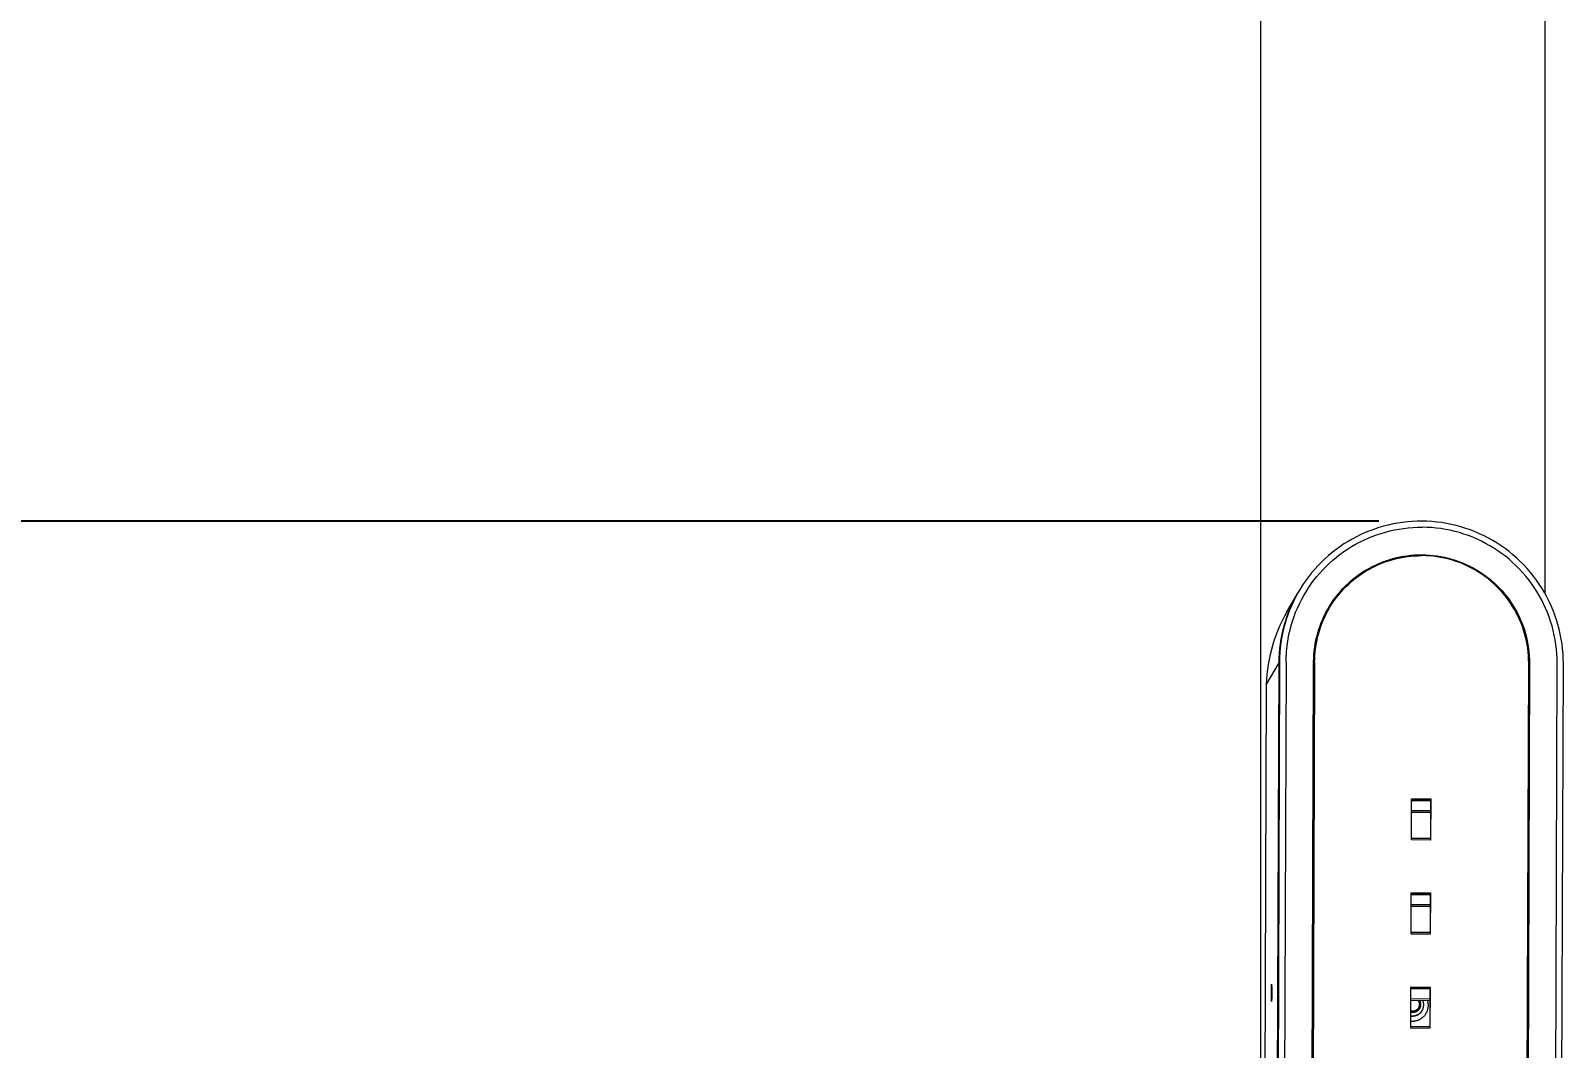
# Model space of a CAD drawing. Header units: inches. Extents: x 214 to 477, y -11 to 187.
# Drawn here: x 241.19 to 260.08, y 114.78 to 127.33 of the extents above; entities that cross this region are included whole.
import ezdxf

# ---------------------------------------------------------------- set-up
doc = ezdxf.new("R2010")
doc.units = ezdxf.units.IN
doc.layers.add('ZANO_R', color=7, linetype='Continuous', lineweight=0)
doc.layers.add('ZANO_W', color=1, linetype='Continuous', lineweight=0)
doc.styles.get("Standard").update_dxf_attribs({"font": 'arial.ttf'})
doc.dimstyles.new('amerykanie', dxfattribs={"dimtxt": 50, "dimasz": 50, "dimexe": 0.5, "dimexo": 0.5, "dimgap": 1, "dimtad": 1, "dimdec": 0, "dimzin": 0, "dimlunit": 5, "dimtxsty": 'Standard', "dimcen": 0.09, "dimclrd": 1, "dimclre": 1, "dimclrt": 1, "dimazin": 0, "dimtfac": 1, "dimtdec": 0, "dimtmove": 0, "dimatfit": 3, "dimfxl": 1, "dimtzin": 0, "dimarcsym": 1})

# ---------------------------------------------------------------- blocks, each defined once
blk = doc.blocks.new('*D356')
at = {"layer": 'ZANO_W', "color": 1, "lineweight": -2}
for p, q in [((257.806, 121.283), (221.287, 121.283)), ((221.787, 120.283), (221.787, 73.709)), ((255.292, 72.709), (221.287, 72.709))]:
    blk.add_line(p, q, dxfattribs=at)
at = {"layer": 'ZANO_W', "color": 1}
for points in [[(221.953, 120.283), (221.62, 120.283), (221.787, 121.283)], [(221.62, 73.709), (221.953, 73.709), (221.787, 72.709)]]:
    blk.add_solid(points, dxfattribs=at)
at = {"layer": 'ZANO_W', "color": 1, "insert": (220.026, 96.996), "char_height": 2.4375, "attachment_point": 5, "rotation": 90}
blk.add_mtext('48 9/16', dxfattribs=at)
blk = doc.blocks.new('*D357')
at = {"layer": 'ZANO_W', "color": 1, "lineweight": -2}
for p, q in [((255.088, 177.692), (217.287, 177.692)), ((217.787, 176.692), (217.787, 73.709)), ((254.898, 72.709), (217.287, 72.709))]:
    blk.add_line(p, q, dxfattribs=at)
at = {"layer": 'ZANO_W', "color": 1}
for points in [[(217.954, 176.692), (217.621, 176.692), (217.787, 177.692)], [(217.621, 73.709), (217.954, 73.709), (217.787, 72.709)]]:
    blk.add_solid(points, dxfattribs=at)
at = {"layer": 'ZANO_W', "color": 1, "insert": (216.043, 125.2), "char_height": 2.4375, "attachment_point": 5, "rotation": 90}
blk.add_mtext('105', dxfattribs=at)

msp = doc.modelspace()

# ---------------------------------------------------------------- linework, layer by layer
at = {"layer": 'ZANO_R'}
for p, q in [((256.3529, 89.73676), (256.3529, 172.44745)), ((259.85292, 172.44745), (259.85292, 120.39315)), ((258.0389, 121.25969), (257.98021, 121.24887)), ((258.09792, 121.2685), (258.0389, 121.25969)), ((258.1572, 121.27528), (258.09792, 121.2685)), ((258.21669, 121.28003), (258.1572, 121.27528)), ((258.2763, 121.28275), (258.21669, 121.28003)), ((258.33597, 121.28343), (258.2763, 121.28275)), ((258.39701, 121.28207), (258.33597, 121.28343)), ((258.45797, 121.27858), (258.39701, 121.28207)), ((258.51877, 121.27297), (258.45797, 121.27858)), ((258.57933, 121.26525), (258.51877, 121.27297)), ((258.63959, 121.25542), (258.57933, 121.26525)), ((257.53094, 121.09187), (257.47829, 121.06378)), ((257.58451, 121.11814), (257.53094, 121.09187)), ((257.63896, 121.14256), (257.58451, 121.11814)), ((257.62044, 121.05105), (257.67243, 121.07438)), ((257.69421, 121.16511), (257.63896, 121.14256)), ((257.67243, 121.07438), (257.7252, 121.09591)), ((257.7502, 121.18576), (257.69421, 121.16511)), ((257.7252, 121.09591), (257.77866, 121.11563)), ((257.80686, 121.20448), (257.7502, 121.18576)), ((257.77866, 121.11563), (257.83278, 121.1335)), ((257.86412, 121.22125), (257.80686, 121.20448)), ((257.83278, 121.1335), (257.88747, 121.14952)), ((257.92193, 121.23605), (257.86412, 121.22125)), ((257.88747, 121.14952), (257.94267, 121.16366)), ((257.98021, 121.24887), (257.92193, 121.23605)), ((257.94267, 121.16366), (257.99833, 121.1759)), ((257.99833, 121.1759), (258.05437, 121.18623)), ((258.05437, 121.18623), (258.11074, 121.19464)), ((258.11074, 121.19464), (258.16736, 121.20112)), ((258.16736, 121.20112), (258.22416, 121.20566)), ((258.22416, 121.20566), (258.28109, 121.20825)), ((258.28109, 121.20825), (258.33808, 121.2089)), ((258.39637, 121.2076), (258.33808, 121.2089)), ((258.45459, 121.20427), (258.39637, 121.2076)), ((258.51265, 121.19891), (258.45459, 121.20427)), ((258.57049, 121.19154), (258.51265, 121.19891)), ((258.62804, 121.18215), (258.57049, 121.19154)), ((258.68523, 121.17076), (258.62804, 121.18215)), ((258.69948, 121.24349), (258.63959, 121.25542)), ((258.74199, 121.15739), (258.68523, 121.17076)), ((258.75891, 121.22949), (258.69948, 121.24349)), ((258.79824, 121.14204), (258.74199, 121.15739)), ((258.81781, 121.21342), (258.75891, 121.22949)), ((258.85393, 121.12475), (258.79824, 121.14204)), ((258.87612, 121.19531), (258.81781, 121.21342)), ((258.90898, 121.10552), (258.85393, 121.12475)), ((258.93377, 121.17518), (258.87612, 121.19531)), ((258.96333, 121.08439), (258.90898, 121.10552)), ((258.99067, 121.15305), (258.93377, 121.17518)), ((259.0169, 121.06138), (258.96333, 121.08439)), ((259.04677, 121.12895), (258.99067, 121.15305)), ((259.102, 121.10292), (259.04677, 121.12895)), ((259.15629, 121.07497), (259.102, 121.10292)), ((259.20957, 121.04515), (259.15629, 121.07497)), ((257.2311, 120.89732), (257.18527, 120.85909)), ((257.2782, 120.93395), (257.2311, 120.89732)), ((257.32653, 120.96896), (257.2782, 120.93395)), ((257.37602, 121.00229), (257.32653, 120.96896)), ((257.3279, 120.87515), (257.37406, 120.90858)), ((257.37406, 120.90858), (257.42133, 120.94041)), ((257.42663, 121.03391), (257.37602, 121.00229)), ((257.42133, 120.94041), (257.46965, 120.97061)), ((257.47829, 121.06378), (257.42663, 121.03391)), ((257.46965, 120.97061), (257.51899, 120.99914)), ((257.51899, 120.99914), (257.56927, 121.02596)), ((257.56927, 121.02596), (257.62044, 121.05105)), ((259.06964, 121.03651), (259.0169, 121.06138)), ((259.12149, 121.00982), (259.06964, 121.03651)), ((259.17237, 120.98134), (259.12149, 121.00982)), ((259.22223, 120.95111), (259.17237, 120.98134)), ((259.26178, 121.01349), (259.20957, 121.04515)), ((259.271, 120.91915), (259.22223, 120.95111)), ((259.31285, 120.98003), (259.26178, 121.01349)), ((259.31864, 120.88552), (259.271, 120.91915)), ((259.36272, 120.94481), (259.31285, 120.98003)), ((259.36507, 120.85024), (259.31864, 120.88552)), ((259.41134, 120.90787), (259.36272, 120.94481)), ((259.45864, 120.86926), (259.41134, 120.90787)), ((257.01583, 120.69122), (256.97718, 120.64576)), ((257.05602, 120.73534), (257.01583, 120.69122)), ((257.09768, 120.77805), (257.05602, 120.73534)), ((257.14079, 120.81932), (257.09768, 120.77805)), ((257.11572, 120.68547), (257.15551, 120.72627)), ((257.18527, 120.85909), (257.14079, 120.81932)), ((257.15551, 120.72627), (257.19667, 120.76568)), ((257.19667, 120.76568), (257.23916, 120.80366)), ((257.23916, 120.80366), (257.28292, 120.84016)), ((257.28292, 120.84016), (257.3279, 120.87515)), ((257.64545, 120.67908), (257.68473, 120.70179)), ((257.68678, 120.70043), (257.64768, 120.67801)), ((257.6503, 120.67024), (257.68929, 120.69279)), ((257.68473, 120.70179), (257.72477, 120.72315)), ((257.72661, 120.7215), (257.68678, 120.70043)), ((257.68929, 120.69279), (257.72902, 120.71399)), ((257.72477, 120.72315), (257.76551, 120.74313)), ((257.76714, 120.74122), (257.72661, 120.7215)), ((257.72902, 120.71399), (257.76947, 120.73382)), ((257.76551, 120.74313), (257.80691, 120.7617)), ((257.80831, 120.75955), (257.76714, 120.74122)), ((257.76947, 120.73382), (257.81056, 120.75225)), ((257.80691, 120.7617), (257.84892, 120.77885)), ((257.85008, 120.77647), (257.80831, 120.75955)), ((257.81056, 120.75225), (257.85226, 120.76927)), ((257.84892, 120.77885), (257.8915, 120.79455)), ((257.8924, 120.79196), (257.85008, 120.77647)), ((257.85226, 120.76927), (257.89452, 120.78486)), ((257.8915, 120.79455), (257.93458, 120.80878)), ((257.93522, 120.80601), (257.8924, 120.79196)), ((257.89452, 120.78486), (257.93728, 120.79899)), ((257.93458, 120.80878), (257.97813, 120.82153)), ((257.97849, 120.8186), (257.93522, 120.80601)), ((257.93728, 120.79899), (257.98051, 120.81164)), ((257.97813, 120.82153), (258.02208, 120.83279)), ((258.02217, 120.82971), (257.97849, 120.8186)), ((257.98051, 120.81164), (258.02414, 120.82282)), ((258.02208, 120.83279), (258.0664, 120.84254)), ((258.0662, 120.83934), (258.02217, 120.82971)), ((258.02414, 120.82282), (258.06813, 120.83249)), ((258.11053, 120.84746), (258.0662, 120.83934)), ((258.0664, 120.84254), (258.11102, 120.85077)), ((258.06813, 120.83249), (258.11242, 120.84066)), ((258.15511, 120.85408), (258.11053, 120.84746)), ((258.11102, 120.85077), (258.1559, 120.85746)), ((258.11242, 120.84066), (258.15697, 120.84731)), ((258.19988, 120.85917), (258.15511, 120.85408)), ((258.1559, 120.85746), (258.20098, 120.86262)), ((258.15697, 120.84731), (258.20172, 120.85243)), ((258.24481, 120.86275), (258.19988, 120.85917)), ((258.20098, 120.86262), (258.24622, 120.86623)), ((258.20172, 120.85243), (258.24661, 120.85601)), ((258.28983, 120.8648), (258.24481, 120.86275)), ((258.24622, 120.86623), (258.29154, 120.8683)), ((258.24661, 120.85601), (258.29161, 120.85806)), ((258.33489, 120.86532), (258.28983, 120.8648)), ((258.29154, 120.8683), (258.33692, 120.86881)), ((258.29161, 120.85806), (258.33665, 120.85857)), ((258.38131, 120.86429), (258.33489, 120.86532)), ((258.38272, 120.85755), (258.33665, 120.85857)), ((258.33692, 120.86881), (258.38333, 120.86778)), ((258.42766, 120.86164), (258.38131, 120.86429)), ((258.42873, 120.85492), (258.38272, 120.85755)), ((258.38333, 120.86778), (258.42969, 120.86513)), ((258.4739, 120.85737), (258.42766, 120.86164)), ((258.47462, 120.85068), (258.42873, 120.85492)), ((258.42969, 120.86513), (258.47592, 120.86086)), ((258.51995, 120.8515), (258.4739, 120.85737)), ((258.52033, 120.84485), (258.47462, 120.85068)), ((258.47592, 120.86086), (258.52197, 120.85499)), ((258.56578, 120.84402), (258.51995, 120.8515)), ((258.56582, 120.83743), (258.52033, 120.84485)), ((258.52197, 120.85499), (258.5678, 120.84751)), ((258.61131, 120.83496), (258.56578, 120.84402)), ((258.61102, 120.82843), (258.56582, 120.83743)), ((258.5678, 120.84751), (258.61333, 120.83845)), ((258.65587, 120.81786), (258.61102, 120.82843)), ((258.6565, 120.82431), (258.61131, 120.83496)), ((258.61333, 120.83845), (258.65852, 120.8278)), ((258.70033, 120.80574), (258.65587, 120.81786)), ((258.70129, 120.81209), (258.6565, 120.82431)), ((258.65852, 120.8278), (258.70332, 120.81558)), ((258.74435, 120.79207), (258.70033, 120.80574)), ((258.74563, 120.79832), (258.70129, 120.81209)), ((258.70332, 120.81558), (258.74765, 120.80181)), ((258.78785, 120.77687), (258.74435, 120.79207)), ((258.78946, 120.78301), (258.74563, 120.79832)), ((258.74765, 120.80181), (258.79149, 120.7865)), ((258.83081, 120.76017), (258.78785, 120.77687)), ((258.83274, 120.76619), (258.78946, 120.78301)), ((258.79149, 120.7865), (258.83476, 120.76968)), ((258.87315, 120.74198), (258.83081, 120.76017)), ((258.8754, 120.74786), (258.83274, 120.76619)), ((258.83476, 120.76968), (258.87742, 120.75135)), ((258.91483, 120.72233), (258.87315, 120.74198)), ((258.91739, 120.72806), (258.8754, 120.74786)), ((258.87742, 120.75135), (258.91941, 120.73155)), ((258.95581, 120.70124), (258.91483, 120.72233)), ((258.95867, 120.70681), (258.91739, 120.72806)), ((258.91941, 120.73155), (258.96069, 120.7103)), ((258.99602, 120.67873), (258.95581, 120.70124)), ((258.99919, 120.68414), (258.95867, 120.70681)), ((258.96069, 120.7103), (259.00121, 120.68763)), ((259.41024, 120.81337), (259.36507, 120.85024)), ((259.4541, 120.77495), (259.41024, 120.81337)), ((259.49659, 120.73502), (259.4541, 120.77495)), ((259.50457, 120.82903), (259.45864, 120.86926)), ((259.53767, 120.69363), (259.49659, 120.73502)), ((259.54907, 120.78722), (259.50457, 120.82903)), ((259.57728, 120.65084), (259.53767, 120.69363)), ((259.59208, 120.74388), (259.54907, 120.78722)), ((259.63356, 120.69907), (259.59208, 120.74388)), ((259.67344, 120.65285), (259.63356, 120.69907)), ((256.87087, 120.50181), (256.83878, 120.4515)), ((256.90466, 120.551), (256.87087, 120.50181)), ((256.94011, 120.599), (256.90466, 120.551)), ((256.9389, 120.46246), (256.97117, 120.50943)), ((256.97718, 120.64576), (256.94011, 120.599)), ((256.97117, 120.50943), (257.00503, 120.55527)), ((257.00503, 120.55527), (257.04043, 120.59992)), ((257.04043, 120.59992), (257.07734, 120.64334)), ((257.07734, 120.64334), (257.11572, 120.68547)), ((257.39532, 120.48453), (257.4281, 120.51591)), ((257.43106, 120.51692), (257.39834, 120.48593)), ((257.40201, 120.47713), (257.43455, 120.50828)), ((257.4281, 120.51591), (257.46193, 120.54615)), ((257.46482, 120.54678), (257.43106, 120.51692)), ((257.43455, 120.50828), (257.46813, 120.53829)), ((257.46193, 120.54615), (257.49677, 120.57521)), ((257.49956, 120.57548), (257.46482, 120.54678)), ((257.46813, 120.53829), (257.50271, 120.56715)), ((257.49677, 120.57521), (257.53259, 120.60307)), ((257.53527, 120.60298), (257.49956, 120.57548)), ((257.50271, 120.56715), (257.53826, 120.5948)), ((257.53259, 120.60307), (257.56933, 120.62969)), ((257.57188, 120.62926), (257.53527, 120.60298)), ((257.53826, 120.5948), (257.57474, 120.62122)), ((257.56933, 120.62969), (257.60697, 120.65504)), ((257.60937, 120.65428), (257.57188, 120.62926)), ((257.57474, 120.62122), (257.6121, 120.64638)), ((257.60697, 120.65504), (257.64545, 120.67908)), ((257.64768, 120.67801), (257.60937, 120.65428)), ((257.6121, 120.64638), (257.6503, 120.67024)), ((259.03543, 120.65483), (258.99602, 120.67873)), ((259.03888, 120.66006), (258.99919, 120.68414)), ((259.00121, 120.68763), (259.04091, 120.66355)), ((259.07398, 120.62957), (259.03543, 120.65483)), ((259.07772, 120.63462), (259.03888, 120.66006)), ((259.04091, 120.66355), (259.07974, 120.63811)), ((259.11162, 120.60299), (259.07398, 120.62957)), ((259.11565, 120.60784), (259.07772, 120.63462)), ((259.07974, 120.63811), (259.11767, 120.61133)), ((259.14832, 120.57511), (259.11162, 120.60299)), ((259.15262, 120.57975), (259.11565, 120.60784)), ((259.11767, 120.61133), (259.15464, 120.58324)), ((259.18402, 120.54597), (259.14832, 120.57511)), ((259.18858, 120.55039), (259.15262, 120.57975)), ((259.15464, 120.58324), (259.19061, 120.55388)), ((259.21869, 120.5156), (259.18402, 120.54597)), ((259.22351, 120.5198), (259.18858, 120.55039)), ((259.19061, 120.55388), (259.22553, 120.52329)), ((259.25227, 120.48404), (259.21869, 120.5156)), ((259.25734, 120.488), (259.22351, 120.5198)), ((259.22553, 120.52329), (259.25936, 120.49149)), ((259.61538, 120.60669), (259.57728, 120.65084)), ((259.65191, 120.56125), (259.61538, 120.60669)), ((259.68684, 120.51455), (259.65191, 120.56125)), ((259.7117, 120.60526), (259.67344, 120.65285)), ((259.72012, 120.46667), (259.68684, 120.51455)), ((259.74827, 120.55637), (259.7117, 120.60526)), ((259.78312, 120.50623), (259.74827, 120.55637)), ((259.8162, 120.45491), (259.78312, 120.50623)), ((256.67309, 120.16682), (256.80604, 120.3963)), ((256.74536, 120.28021), (256.77169, 120.33319)), ((256.77985, 120.34774), (256.75308, 120.29441)), ((256.77169, 120.33319), (256.7998, 120.38525)), ((256.80843, 120.40013), (256.77985, 120.34774)), ((256.83878, 120.4515), (256.80843, 120.40013)), ((256.82641, 120.26438), (256.85198, 120.31532)), ((256.85198, 120.31532), (256.87927, 120.36534)), ((256.87927, 120.36534), (256.90825, 120.41441)), ((256.90825, 120.41441), (256.9389, 120.46246)), ((257.22285, 120.27447), (257.24854, 120.31187)), ((257.25149, 120.31535), (257.22572, 120.27839)), ((257.24854, 120.31187), (257.2755, 120.34837)), ((257.27851, 120.35142), (257.25149, 120.31535)), ((257.25632, 120.30575), (257.28308, 120.34198)), ((257.2755, 120.34837), (257.30369, 120.38393)), ((257.30674, 120.38655), (257.27851, 120.35142)), ((257.28308, 120.34198), (257.31106, 120.37727)), ((257.30369, 120.38393), (257.33308, 120.4185)), ((257.33614, 120.42071), (257.30674, 120.38655)), ((257.31106, 120.37727), (257.34024, 120.41159)), ((257.33308, 120.4185), (257.36364, 120.45204)), ((257.36669, 120.45385), (257.33614, 120.42071)), ((257.34024, 120.41159), (257.37056, 120.44489)), ((257.36364, 120.45204), (257.39532, 120.48453)), ((257.39834, 120.48593), (257.36669, 120.45385)), ((257.37056, 120.44489), (257.40201, 120.47713)), ((259.28474, 120.45134), (259.25227, 120.48404)), ((259.29005, 120.45505), (259.25734, 120.488)), ((259.25936, 120.49149), (259.29207, 120.45854)), ((259.31604, 120.41752), (259.28474, 120.45134)), ((259.32159, 120.42098), (259.29005, 120.45505)), ((259.29207, 120.45854), (259.32361, 120.42447)), ((259.34615, 120.38263), (259.31604, 120.41752)), ((259.35192, 120.38583), (259.32159, 120.42098)), ((259.32361, 120.42447), (259.35394, 120.38932)), ((259.37502, 120.34671), (259.34615, 120.38263)), ((259.38101, 120.34964), (259.35192, 120.38583)), ((259.35394, 120.38932), (259.38303, 120.35313)), ((259.40263, 120.3098), (259.37502, 120.34671)), ((259.40882, 120.31246), (259.38101, 120.34964)), ((259.38303, 120.35313), (259.41084, 120.31595)), ((259.43532, 120.27434), (259.40882, 120.31246)), ((259.41084, 120.31595), (259.43734, 120.27783)), ((259.75171, 120.41766), (259.72012, 120.46667)), ((259.78157, 120.36758), (259.75171, 120.41766)), ((259.80967, 120.31648), (259.78157, 120.36758)), ((259.83597, 120.26444), (259.80967, 120.31648)), ((259.84747, 120.40246), (259.8162, 120.45491)), ((259.87689, 120.34896), (259.84747, 120.40246)), ((259.90443, 120.29447), (259.87689, 120.34896)), ((256.67309, 120.16682), (256.6424, 120.11169)), ((256.68392, 120.12936), (256.66468, 120.07288)), ((256.67736, 120.11635), (256.69817, 120.17173)), ((256.70509, 120.18516), (256.68392, 120.12936)), ((256.69817, 120.17173), (256.72085, 120.22637)), ((256.72815, 120.24019), (256.70509, 120.18516)), ((256.72085, 120.22637), (256.74536, 120.28021)), ((256.75308, 120.29441), (256.72815, 120.24019)), ((256.76037, 120.10676), (256.78058, 120.16005)), ((256.78058, 120.16005), (256.8026, 120.21261)), ((256.8026, 120.21261), (256.82641, 120.26438)), ((257.14916, 120.12758), (257.13044, 120.08854)), ((257.13328, 120.11676), (257.15364, 120.15731)), ((257.14191, 120.11208), (257.16212, 120.15234)), ((257.16917, 120.16598), (257.14916, 120.12758)), ((257.15364, 120.15731), (257.17537, 120.19715)), ((257.16212, 120.15234), (257.18369, 120.19188)), ((257.17537, 120.19715), (257.19845, 120.23622)), ((257.18369, 120.19188), (257.2066, 120.23066)), ((257.19845, 120.23622), (257.22285, 120.27447)), ((257.22572, 120.27839), (257.20121, 120.24057)), ((257.2066, 120.23066), (257.23082, 120.26863)), ((257.23082, 120.26863), (257.25632, 120.30575)), ((259.42893, 120.27196), (259.40263, 120.3098)), ((259.4539, 120.23322), (259.42893, 120.27196)), ((259.46047, 120.23531), (259.43532, 120.27434)), ((259.43734, 120.27783), (259.46249, 120.2388)), ((259.4775, 120.19364), (259.4539, 120.23322)), ((259.48425, 120.19544), (259.46047, 120.23531)), ((259.46249, 120.2388), (259.48627, 120.19893)), ((259.4997, 120.15326), (259.4775, 120.19364)), ((259.50662, 120.15475), (259.48425, 120.19544)), ((259.48627, 120.19893), (259.50864, 120.15824)), ((259.52049, 120.11213), (259.4997, 120.15326)), ((259.52756, 120.11332), (259.50662, 120.15475)), ((259.50864, 120.15824), (259.52958, 120.11681)), ((259.86044, 120.21151), (259.83597, 120.26444)), ((259.88305, 120.15777), (259.86044, 120.21151)), ((259.90378, 120.10326), (259.88305, 120.15777)), ((259.93005, 120.23905), (259.90443, 120.29447)), ((259.95373, 120.18277), (259.93005, 120.23905)), ((259.97543, 120.1257), (259.95373, 120.18277)), ((259.99513, 120.06791), (259.97543, 120.1257)), ((256.56158, 119.94061), (256.53849, 119.88189)), ((256.58661, 119.99852), (256.56158, 119.94061)), ((256.61357, 120.05557), (256.58661, 119.99852)), ((256.61322, 119.88873), (256.62635, 119.94642)), ((256.6424, 120.11169), (256.61357, 120.05557)), ((256.63203, 119.9581), (256.61867, 119.89995)), ((256.62635, 119.94642), (256.64143, 120.00363)), ((256.64737, 120.01577), (256.63203, 119.9581)), ((256.64143, 120.00363), (256.65844, 120.06029)), ((256.66468, 120.07288), (256.64737, 120.01577)), ((256.65844, 120.06029), (256.67736, 120.11635)), ((256.69805, 119.88767), (256.71081, 119.94321)), ((256.71081, 119.94321), (256.72546, 119.99828)), ((256.72546, 119.99828), (256.74198, 120.05282)), ((256.74198, 120.05282), (256.76037, 120.10676)), ((257.0529, 119.90488), (257.06606, 119.94831)), ((257.06213, 119.90177), (257.07519, 119.94488)), ((257.06606, 119.94831), (257.08069, 119.99126)), ((257.08208, 119.96802), (257.06864, 119.92686)), ((257.07519, 119.94488), (257.08971, 119.98751)), ((257.08069, 119.99126), (257.09679, 120.03368)), ((257.09688, 120.00872), (257.08208, 119.96802)), ((257.08971, 119.98751), (257.10569, 120.02962)), ((257.09679, 120.03368), (257.11433, 120.07553)), ((257.113, 120.0489), (257.09688, 120.00872)), ((257.10569, 120.02962), (257.1231, 120.07116)), ((257.13044, 120.08854), (257.113, 120.0489)), ((257.11433, 120.07553), (257.13328, 120.11676)), ((257.1231, 120.07116), (257.14191, 120.11208)), ((259.53983, 120.0703), (259.52049, 120.11213)), ((259.54705, 120.07117), (259.52756, 120.11332)), ((259.52958, 120.11681), (259.54907, 120.07466)), ((259.5577, 120.02782), (259.53983, 120.0703)), ((259.56505, 120.02838), (259.54705, 120.07117)), ((259.54907, 120.07466), (259.56707, 120.03187)), ((259.57408, 119.98474), (259.5577, 120.02782)), ((259.58155, 119.98498), (259.56505, 120.02838)), ((259.56707, 120.03187), (259.58358, 119.98847)), ((259.58895, 119.94112), (259.57408, 119.98474)), ((259.59653, 119.94104), (259.58155, 119.98498)), ((259.58358, 119.98847), (259.59856, 119.94453)), ((259.60229, 119.89701), (259.58895, 119.94112)), ((259.60997, 119.89659), (259.59653, 119.94104)), ((259.59856, 119.94453), (259.61199, 119.90009)), ((259.92259, 120.04807), (259.90378, 120.10326)), ((259.93947, 119.99226), (259.92259, 120.04807)), ((259.95439, 119.93589), (259.93947, 119.99226)), ((259.96734, 119.87903), (259.95439, 119.93589)), ((260.01281, 120.00946), (259.99513, 120.06791)), ((260.02843, 119.95044), (260.01281, 120.00946)), ((260.04199, 119.8909), (260.02843, 119.95044)), ((256.49824, 119.76231), (256.48112, 119.70158)), ((256.51737, 119.82243), (256.49824, 119.76231)), ((256.53849, 119.88189), (256.51737, 119.82243)), ((256.58566, 119.71347), (256.59286, 119.77219)), ((256.59795, 119.78243), (256.59061, 119.72321)), ((256.59286, 119.77219), (256.60205, 119.83064)), ((256.6073, 119.84136), (256.59795, 119.78243)), ((256.60205, 119.83064), (256.61322, 119.88873)), ((256.61867, 119.89995), (256.6073, 119.84136)), ((256.67126, 119.71888), (256.67826, 119.77544)), ((256.67826, 119.77544), (256.68719, 119.83172)), ((256.68719, 119.83172), (256.69805, 119.88767)), ((257.01532, 119.72745), (257.02243, 119.77226)), ((257.02858, 119.75848), (257.02205, 119.71568)), ((257.02243, 119.77226), (257.03108, 119.81681)), ((257.02482, 119.72565), (257.03188, 119.77013)), ((257.03651, 119.80105), (257.02858, 119.75848)), ((257.03108, 119.81681), (257.04124, 119.86103)), ((257.03188, 119.77013), (257.04046, 119.81435)), ((257.04584, 119.84333), (257.03651, 119.80105)), ((257.04046, 119.81435), (257.05055, 119.85825)), ((257.04124, 119.86103), (257.0529, 119.90488)), ((257.05655, 119.88529), (257.04584, 119.84333)), ((257.05055, 119.85825), (257.06213, 119.90177)), ((257.06864, 119.92686), (257.05655, 119.88529)), ((259.61409, 119.85246), (259.60229, 119.89701)), ((259.62185, 119.85171), (259.60997, 119.89659)), ((259.61199, 119.90009), (259.62388, 119.8552)), ((259.62432, 119.80753), (259.61409, 119.85246)), ((259.63217, 119.80644), (259.62185, 119.85171)), ((259.62388, 119.8552), (259.63419, 119.80993)), ((259.63298, 119.76226), (259.62432, 119.80753)), ((259.64089, 119.76084), (259.63217, 119.80644)), ((259.64006, 119.71672), (259.63298, 119.76226)), ((259.63419, 119.80993), (259.64291, 119.76433)), ((259.64802, 119.71496), (259.64089, 119.76084)), ((259.64291, 119.76433), (259.65005, 119.71846)), ((259.9783, 119.82176), (259.96734, 119.87903)), ((259.98726, 119.76414), (259.9783, 119.82176)), ((259.9942, 119.70625), (259.98726, 119.76414)), ((260.05347, 119.83093), (260.04199, 119.8909)), ((260.06285, 119.7706), (260.05347, 119.83093)), ((260.07012, 119.70998), (260.06285, 119.7706)), ((256.45301, 119.57858), (256.44204, 119.51644)), ((256.46604, 119.64031), (256.45301, 119.57858)), ((256.48112, 119.70158), (256.46604, 119.64031)), ((256.57605, 119.53632), (256.57725, 119.59547)), ((256.57725, 119.59547), (256.58045, 119.65454)), ((256.58045, 119.65454), (256.58566, 119.71347)), ((256.58204, 119.60419), (256.58081, 119.54453)), ((256.58531, 119.66377), (256.58204, 119.60419)), ((256.59061, 119.72321), (256.58531, 119.66377)), ((256.66189, 119.54824), (256.66306, 119.60522)), ((256.66306, 119.60522), (256.66619, 119.66212)), ((256.66619, 119.66212), (256.67126, 119.71888)), ((257.00228, 119.54655), (257.00322, 119.59191)), ((257.00322, 119.59191), (257.00571, 119.63722)), ((257.00571, 119.63722), (257.00974, 119.68242)), ((257.00974, 119.68242), (257.01532, 119.72745)), ((257.01096, 119.5863), (257.0101, 119.54301)), ((257.01324, 119.62954), (257.01096, 119.5863)), ((257.01188, 119.54609), (257.01281, 119.59112)), ((257.01281, 119.59112), (257.01528, 119.63609)), ((257.01694, 119.67268), (257.01324, 119.62954)), ((257.01528, 119.63609), (257.01929, 119.68095)), ((257.02205, 119.71568), (257.01694, 119.67268)), ((257.01929, 119.68095), (257.02482, 119.72565)), ((259.64555, 119.67097), (259.64006, 119.71672)), ((259.64944, 119.62505), (259.64555, 119.67097)), ((259.65355, 119.66887), (259.64802, 119.71496)), ((259.65173, 119.57902), (259.64944, 119.62505)), ((259.65005, 119.71846), (259.65558, 119.67236)), ((259.65241, 119.53294), (259.65173, 119.57902)), ((259.65747, 119.6226), (259.65355, 119.66887)), ((259.65558, 119.67236), (259.6595, 119.62609)), ((259.65978, 119.57623), (259.65747, 119.6226)), ((259.6595, 119.62609), (259.6618, 119.57972)), ((259.66047, 119.52981), (259.65978, 119.57623)), ((259.6618, 119.57972), (259.66249, 119.5333)), ((259.99913, 119.64815), (259.9942, 119.70625)), ((260.00202, 119.58991), (259.99913, 119.64815)), ((260.00288, 119.5316), (260.00202, 119.58991)), ((260.07527, 119.64914), (260.07012, 119.70998)), ((260.0783, 119.58816), (260.07527, 119.64914)), ((260.07921, 119.52711), (260.0783, 119.58816)), ((256.41903, 119.26529), (256.57605, 119.53632)), ((256.42635, 119.39125), (256.42164, 119.32833)), ((256.43315, 119.45397), (256.42635, 119.39125)), ((256.44204, 119.51644), (256.43315, 119.45397)), ((256.52243, 103.80981), (256.57605, 119.53632)), ((256.58081, 119.54453), (256.52718, 103.81803)), ((256.66189, 119.54824), (256.60827, 103.82174)), ((256.94866, 103.82005), (257.00228, 119.54655)), ((257.0101, 119.54301), (256.95648, 103.81651)), ((257.01188, 119.54609), (256.95826, 103.81959)), ((259.59879, 103.80644), (259.65241, 119.53294)), ((259.60684, 103.80331), (259.66047, 119.52981)), ((259.66249, 119.5333), (259.60887, 103.8068)), ((259.94926, 103.8051), (260.00288, 119.5316)), ((260.02559, 103.8006), (260.07921, 119.52711)), ((256.41903, 119.26529), (256.36541, 103.53878)), ((256.42164, 119.32833), (256.41903, 119.26529)), ((258.20667, 117.35333), (258.20841, 117.8613)), ((258.2084, 117.85821), (258.44274, 117.85704)), ((258.20841, 117.8613), (258.44452, 117.86012)), ((258.44274, 117.85704), (258.44101, 117.35216)), ((258.44274, 117.85704), (258.44452, 117.86012)), ((258.44452, 117.86012), (258.44279, 117.35216)), ((258.44217, 117.69112), (258.20783, 117.69229)), ((258.20791, 117.71672), (258.44225, 117.71555)), ((258.20834, 117.84084), (258.44268, 117.83968)), ((258.44279, 117.35216), (258.20667, 117.35333)), ((258.44108, 117.37067), (258.20674, 117.37183)), ((258.20272, 116.1935), (258.20445, 116.70147)), ((258.20396, 116.55689), (258.4383, 116.55572)), ((258.20438, 116.68101), (258.43872, 116.67985)), ((258.20444, 116.69838), (258.43878, 116.69721)), ((258.20445, 116.70147), (258.44057, 116.70029)), ((258.43878, 116.69721), (258.43706, 116.19233)), ((258.43878, 116.69721), (258.44057, 116.70029)), ((258.44057, 116.70029), (258.43883, 116.19233)), ((258.43822, 116.53129), (258.20388, 116.53246)), ((258.43883, 116.19233), (258.20272, 116.1935)), ((258.43712, 116.21084), (258.20278, 116.212)), ((256.48087, 115.46919), (256.48187, 115.52327)), ((256.4815, 115.4151), (256.48087, 115.46919)), ((256.48377, 115.36106), (256.4815, 115.4151)), ((256.48187, 115.52327), (256.4845, 115.5773)), ((256.48637, 115.41512), (256.48377, 115.36106)), ((256.4845, 115.5773), (256.48465, 115.57744)), ((256.48466, 115.57744), (256.48682, 115.52336)), ((256.48739, 115.46924), (256.48637, 115.41512)), ((256.48682, 115.52336), (256.48739, 115.46924)), ((258.19877, 115.03367), (258.2005, 115.54164)), ((258.20043, 115.52118), (258.43477, 115.52002)), ((258.20049, 115.53855), (258.43483, 115.53738)), ((258.2005, 115.54164), (258.43661, 115.54046)), ((258.43483, 115.53738), (258.4331, 115.03251)), ((258.43483, 115.53738), (258.43661, 115.54046)), ((258.43661, 115.54046), (258.43488, 115.0325)), ((258.20259, 115.22775), (258.19943, 115.22846)), ((258.20223, 115.24396), (258.19949, 115.24469)), ((258.43426, 115.37146), (258.19992, 115.37263)), ((258.2, 115.39706), (258.43434, 115.39589)), ((258.205, 115.24331), (258.20223, 115.24396)), ((258.20578, 115.22715), (258.20259, 115.22775)), ((258.2078, 115.24276), (258.205, 115.24331)), ((258.20898, 115.22666), (258.20578, 115.22715)), ((258.21061, 115.24231), (258.2078, 115.24276)), ((258.21219, 115.22627), (258.20898, 115.22666)), ((258.21343, 115.24195), (258.21061, 115.24231)), ((258.21542, 115.22599), (258.21219, 115.22627)), ((258.21626, 115.2417), (258.21343, 115.24195)), ((258.21865, 115.22581), (258.21542, 115.22599)), ((258.2191, 115.24153), (258.21626, 115.2417)), ((258.22189, 115.22575), (258.21865, 115.22581)), ((258.22195, 115.24147), (258.2191, 115.24153)), ((258.22531, 115.22579), (258.22189, 115.22575)), ((258.22478, 115.2415), (258.22195, 115.24147)), ((258.22762, 115.24163), (258.22478, 115.2415)), ((258.22873, 115.22594), (258.22531, 115.22579)), ((258.23044, 115.24186), (258.22762, 115.24163)), ((258.23213, 115.22622), (258.22873, 115.22594)), ((258.23326, 115.24219), (258.23044, 115.24186)), ((258.23553, 115.22662), (258.23213, 115.22622)), ((258.23607, 115.24261), (258.23326, 115.24219)), ((258.23891, 115.22713), (258.23553, 115.22662)), ((258.23885, 115.24313), (258.23607, 115.24261)), ((258.24162, 115.24374), (258.23885, 115.24313)), ((258.24227, 115.22776), (258.23891, 115.22713)), ((258.24437, 115.24445), (258.24162, 115.24374)), ((258.2456, 115.22851), (258.24227, 115.22776)), ((258.24709, 115.24525), (258.24437, 115.24445)), ((258.24891, 115.22938), (258.2456, 115.22851)), ((258.24978, 115.24615), (258.24709, 115.24525)), ((258.25219, 115.23036), (258.24891, 115.22938)), ((258.25244, 115.24713), (258.24978, 115.24615)), ((258.25543, 115.23145), (258.25219, 115.23036)), ((258.25507, 115.24821), (258.25244, 115.24713)), ((258.25765, 115.24938), (258.25507, 115.24821)), ((258.25862, 115.23265), (258.25543, 115.23145)), ((258.26019, 115.25063), (258.25765, 115.24938)), ((258.26178, 115.23397), (258.25862, 115.23265)), ((258.26269, 115.25198), (258.26019, 115.25063)), ((258.26489, 115.23539), (258.26178, 115.23397)), ((258.26514, 115.25341), (258.26269, 115.25198)), ((258.26794, 115.23692), (258.26489, 115.23539)), ((258.26754, 115.25492), (258.26514, 115.25341)), ((258.26989, 115.25651), (258.26754, 115.25492)), ((258.27095, 115.23856), (258.26794, 115.23692)), ((258.27218, 115.25818), (258.26989, 115.25651)), ((258.27389, 115.2403), (258.27095, 115.23856)), ((258.27441, 115.25993), (258.27218, 115.25818)), ((258.27677, 115.24214), (258.27389, 115.2403)), ((258.27658, 115.26176), (258.27441, 115.25993)), ((258.27869, 115.26366), (258.27658, 115.26176)), ((258.27958, 115.24408), (258.27677, 115.24214)), ((258.28073, 115.26563), (258.27869, 115.26366)), ((258.28233, 115.24612), (258.27958, 115.24408)), ((258.2827, 115.26767), (258.28073, 115.26563)), ((258.285, 115.24825), (258.28233, 115.24612)), ((258.2846, 115.26978), (258.2827, 115.26767)), ((258.28642, 115.27195), (258.2846, 115.26978)), ((258.2876, 115.25047), (258.285, 115.24825)), ((258.28817, 115.27418), (258.28642, 115.27195)), ((258.29011, 115.25279), (258.2876, 115.25047)), ((258.28985, 115.27647), (258.28817, 115.27418)), ((258.28929, 115.37218), (258.29091, 115.36986)), ((258.29144, 115.27882), (258.28985, 115.27647)), ((258.29255, 115.25519), (258.29011, 115.25279)), ((258.29091, 115.36986), (258.29244, 115.36747)), ((258.29295, 115.28122), (258.29144, 115.27882)), ((258.29244, 115.36747), (258.2939, 115.36504)), ((258.2949, 115.25767), (258.29255, 115.25519)), ((258.29438, 115.28367), (258.29295, 115.28122)), ((258.2939, 115.36504), (258.29527, 115.36256)), ((258.29572, 115.28617), (258.29438, 115.28367)), ((258.29716, 115.26023), (258.2949, 115.25767)), ((258.29527, 115.36256), (258.29656, 115.36003)), ((258.29697, 115.28871), (258.29572, 115.28617)), ((258.29656, 115.36003), (258.29775, 115.35746)), ((258.29814, 115.2913), (258.29697, 115.28871)), ((258.29933, 115.26287), (258.29716, 115.26023)), ((258.29775, 115.35746), (258.29886, 115.35484)), ((258.29922, 115.29392), (258.29814, 115.2913)), ((258.29886, 115.35484), (258.29988, 115.3522)), ((258.30021, 115.29658), (258.29922, 115.29392)), ((258.30141, 115.26558), (258.29933, 115.26287)), ((258.29988, 115.3522), (258.30081, 115.34952)), ((258.3011, 115.29927), (258.30021, 115.29658)), ((258.30081, 115.34952), (258.30164, 115.34681)), ((258.3019, 115.30199), (258.3011, 115.29927)), ((258.30131, 115.21002), (258.30515, 115.21288)), ((258.30339, 115.26837), (258.30141, 115.26558)), ((258.30164, 115.34681), (258.30238, 115.34407)), ((258.30261, 115.30474), (258.3019, 115.30199)), ((258.30238, 115.34407), (258.30302, 115.3413)), ((258.30322, 115.30751), (258.30261, 115.30474)), ((258.30302, 115.3413), (258.30357, 115.33852)), ((258.30374, 115.3103), (258.30322, 115.30751)), ((258.30528, 115.27122), (258.30339, 115.26837)), ((258.30357, 115.33852), (258.30403, 115.33572)), ((258.30416, 115.3131), (258.30374, 115.3103)), ((258.30403, 115.33572), (258.30439, 115.33291)), ((258.30448, 115.31592), (258.30416, 115.3131)), ((258.30439, 115.33291), (258.30465, 115.33008)), ((258.30471, 115.31875), (258.30448, 115.31592)), ((258.30465, 115.33008), (258.30481, 115.32725)), ((258.30484, 115.32158), (258.30471, 115.31875)), ((258.30481, 115.32725), (258.30487, 115.32442)), ((258.30487, 115.32442), (258.30484, 115.32158)), ((258.30515, 115.21288), (258.30889, 115.21586)), ((258.30706, 115.27414), (258.30528, 115.27122)), ((258.31049, 115.2142), (258.307, 115.21112)), ((258.30874, 115.27711), (258.30706, 115.27414)), ((258.30797, 115.37209), (258.3096, 115.36908)), ((258.31032, 115.28015), (258.30874, 115.27711)), ((258.30889, 115.21586), (258.31252, 115.21897)), ((258.3096, 115.36908), (258.31112, 115.36602)), ((258.31179, 115.28323), (258.31032, 115.28015)), ((258.31388, 115.2174), (258.31049, 115.2142)), ((258.31112, 115.36602), (258.31253, 115.36291)), ((258.31315, 115.28637), (258.31179, 115.28323)), ((258.31252, 115.21897), (258.31605, 115.2222)), ((258.31253, 115.36291), (258.31384, 115.35975)), ((258.31441, 115.28955), (258.31315, 115.28637)), ((258.31384, 115.35975), (258.31503, 115.35655)), ((258.31716, 115.22072), (258.31388, 115.2174)), ((258.31555, 115.29277), (258.31441, 115.28955)), ((258.31503, 115.35655), (258.31611, 115.3533)), ((258.31657, 115.29603), (258.31555, 115.29277)), ((258.31605, 115.2222), (258.31946, 115.22556)), ((258.31611, 115.3533), (258.31708, 115.35002)), ((258.31749, 115.29933), (258.31657, 115.29603)), ((258.31708, 115.35002), (258.31793, 115.34671)), ((258.32032, 115.22414), (258.31716, 115.22072)), ((258.31829, 115.30265), (258.31749, 115.29933)), ((258.31793, 115.34671), (258.31866, 115.34337)), ((258.31897, 115.306), (258.31829, 115.30265)), ((258.31866, 115.34337), (258.31928, 115.34001)), ((258.31953, 115.30937), (258.31897, 115.306)), ((258.31928, 115.34001), (258.31979, 115.33663)), ((258.31946, 115.22556), (258.32275, 115.22903)), ((258.31998, 115.31276), (258.31953, 115.30937)), ((258.31979, 115.33663), (258.32017, 115.33323)), ((258.32031, 115.31616), (258.31998, 115.31276)), ((258.32017, 115.33323), (258.32044, 115.32983)), ((258.32052, 115.31958), (258.32031, 115.31616)), ((258.32337, 115.22767), (258.32032, 115.22414)), ((258.32044, 115.32983), (258.32058, 115.32641)), ((258.32061, 115.32299), (258.32052, 115.31958)), ((258.32058, 115.32641), (258.32061, 115.32299)), ((258.32275, 115.22903), (258.32591, 115.23262)), ((258.32629, 115.2313), (258.32337, 115.22767)), ((258.32591, 115.23262), (258.32896, 115.23631)), ((258.32909, 115.23503), (258.32629, 115.2313)), ((258.32896, 115.23631), (258.33187, 115.24011)), ((258.33176, 115.23885), (258.32909, 115.23503)), ((258.3343, 115.24276), (258.33176, 115.23885)), ((258.33187, 115.24011), (258.33464, 115.24401)), ((258.3367, 115.24675), (258.3343, 115.24276)), ((258.33464, 115.24401), (258.33728, 115.248)), ((258.33728, 115.248), (258.33978, 115.25208)), ((258.33978, 115.25208), (258.34213, 115.25624)), ((258.34213, 115.25624), (258.34434, 115.26048)), ((258.34434, 115.26048), (258.3464, 115.2648)), ((258.3464, 115.2648), (258.34831, 115.26919)), ((258.34831, 115.26919), (258.35006, 115.27364)), ((258.35098, 115.3674), (258.34932, 115.37188)), ((258.35006, 115.27364), (258.35166, 115.27815)), ((258.35249, 115.36286), (258.35098, 115.3674)), ((258.35166, 115.27815), (258.3531, 115.28271)), ((258.35384, 115.35827), (258.35249, 115.36286)), ((258.3531, 115.28271), (258.35438, 115.28732)), ((258.35503, 115.35364), (258.35384, 115.35827)), ((258.35438, 115.28732), (258.3555, 115.29197)), ((258.35606, 115.34896), (258.35503, 115.35364)), ((258.3555, 115.29197), (258.35646, 115.29666)), ((258.35692, 115.34426), (258.35606, 115.34896)), ((258.35646, 115.29666), (258.35725, 115.30138)), ((258.35762, 115.33953), (258.35692, 115.34426)), ((258.35725, 115.30138), (258.35788, 115.30612)), ((258.35816, 115.33477), (258.35762, 115.33953)), ((258.35788, 115.30612), (258.35834, 115.31088)), ((258.35853, 115.33), (258.35816, 115.33477)), ((258.35834, 115.31088), (258.35864, 115.31566)), ((258.35873, 115.32522), (258.35853, 115.33)), ((258.35864, 115.31566), (258.35877, 115.32044)), ((258.35877, 115.32044), (258.35873, 115.32522)), ((258.38602, 115.21406), (258.38258, 115.20836)), ((258.38932, 115.22), (258.38602, 115.21406)), ((258.39242, 115.22606), (258.38932, 115.22)), ((258.39531, 115.23221), (258.39242, 115.22606)), ((258.39798, 115.23846), (258.39531, 115.23221)), ((258.40043, 115.2448), (258.39798, 115.23846)), ((258.40266, 115.25122), (258.40043, 115.2448)), ((258.40467, 115.25772), (258.40266, 115.25122)), ((258.40338, 115.37162), (258.40532, 115.3651)), ((258.40646, 115.26427), (258.40467, 115.25772)), ((258.40532, 115.3651), (258.40702, 115.35852)), ((258.40801, 115.27089), (258.40646, 115.26427)), ((258.40702, 115.35852), (258.4085, 115.35188)), ((258.40934, 115.27756), (258.40801, 115.27089)), ((258.4085, 115.35188), (258.40974, 115.3452)), ((258.41043, 115.28427), (258.40934, 115.27756)), ((258.40974, 115.3452), (258.41076, 115.33848)), ((258.41129, 115.29101), (258.41043, 115.28427)), ((258.41076, 115.33848), (258.41154, 115.33173)), ((258.41192, 115.29778), (258.41129, 115.29101)), ((258.41154, 115.33173), (258.41208, 115.32495)), ((258.41231, 115.30457), (258.41192, 115.29778)), ((258.41208, 115.32495), (258.4124, 115.31816)), ((258.41247, 115.31136), (258.41231, 115.30457)), ((258.4124, 115.31816), (258.41247, 115.31136)), ((258.43488, 115.0325), (258.19877, 115.03367)), ((258.43317, 115.05101), (258.19883, 115.05217)), ((258.20433, 115.11642), (258.19905, 115.1168)), ((258.20368, 115.17893), (258.19926, 115.17945)), ((258.19929, 115.18614), (258.20352, 115.18552)), ((258.20352, 115.18552), (258.20776, 115.18504)), ((258.20811, 115.17855), (258.20368, 115.17893)), ((258.20963, 115.11618), (258.20433, 115.11642)), ((258.20776, 115.18504), (258.21203, 115.18468)), ((258.21255, 115.17831), (258.20811, 115.17855)), ((258.21492, 115.11608), (258.20963, 115.11618)), ((258.21203, 115.18468), (258.2163, 115.18446)), ((258.217, 115.17822), (258.21255, 115.17831)), ((258.22158, 115.11616), (258.21492, 115.11608)), ((258.2163, 115.18446), (258.22057, 115.18438)), ((258.22166, 115.17827), (258.217, 115.17822)), ((258.22057, 115.18438), (258.22535, 115.18443)), ((258.22824, 115.11646), (258.22158, 115.11616)), ((258.22632, 115.17848), (258.22166, 115.17827)), ((258.22535, 115.18443), (258.23013, 115.18465)), ((258.23096, 115.17885), (258.22632, 115.17848)), ((258.23488, 115.11699), (258.22824, 115.11646)), ((258.23013, 115.18465), (258.2349, 115.18504)), ((258.23559, 115.17938), (258.23096, 115.17885)), ((258.2415, 115.11774), (258.23488, 115.11699)), ((258.2349, 115.18504), (258.23965, 115.1856)), ((258.2402, 115.18006), (258.23559, 115.17938)), ((258.23965, 115.1856), (258.24438, 115.18632)), ((258.24479, 115.1809), (258.2402, 115.18006)), ((258.24809, 115.11872), (258.2415, 115.11774)), ((258.24438, 115.18632), (258.24908, 115.1872)), ((258.24934, 115.18189), (258.24479, 115.1809)), ((258.25464, 115.11992), (258.24809, 115.11872)), ((258.24908, 115.1872), (258.25375, 115.18825)), ((258.25386, 115.18304), (258.24934, 115.18189)), ((258.25375, 115.18825), (258.25838, 115.18945)), ((258.25834, 115.18434), (258.25386, 115.18304)), ((258.26115, 115.12134), (258.25464, 115.11992)), ((258.26276, 115.18579), (258.25834, 115.18434)), ((258.25838, 115.18945), (258.26296, 115.19082)), ((258.26761, 115.12298), (258.26115, 115.12134)), ((258.26714, 115.18739), (258.26276, 115.18579)), ((258.26296, 115.19082), (258.2675, 115.19235)), ((258.27146, 115.18914), (258.26714, 115.18739)), ((258.2675, 115.19235), (258.27198, 115.19404)), ((258.27401, 115.12484), (258.26761, 115.12298)), ((258.27572, 115.19103), (258.27146, 115.18914)), ((258.27198, 115.19404), (258.27639, 115.19587)), ((258.28034, 115.12692), (258.27401, 115.12484)), ((258.27991, 115.19307), (258.27572, 115.19103)), ((258.27639, 115.19587), (258.28074, 115.19787)), ((258.28403, 115.19525), (258.27991, 115.19307)), ((258.28659, 115.12921), (258.28034, 115.12692)), ((258.28074, 115.19787), (258.28502, 115.20001)), ((258.28808, 115.19756), (258.28403, 115.19525)), ((258.28502, 115.20001), (258.28922, 115.2023)), ((258.29277, 115.13171), (258.28659, 115.12921)), ((258.29204, 115.20001), (258.28808, 115.19756)), ((258.28922, 115.2023), (258.29334, 115.20473)), ((258.29592, 115.2026), (258.29204, 115.20001)), ((258.29886, 115.13441), (258.29277, 115.13171)), ((258.29334, 115.20473), (258.29737, 115.20731)), ((258.29971, 115.20531), (258.29592, 115.2026)), ((258.29737, 115.20731), (258.30131, 115.21002)), ((258.30485, 115.13732), (258.29886, 115.13441)), ((258.3034, 115.20815), (258.29971, 115.20531)), ((258.307, 115.21112), (258.3034, 115.20815)), ((258.31074, 115.14044), (258.30485, 115.13732)), ((258.31652, 115.14375), (258.31074, 115.14044)), ((258.32219, 115.14725), (258.31652, 115.14375)), ((258.32773, 115.15095), (258.32219, 115.14725)), ((258.33315, 115.15483), (258.32773, 115.15095)), ((258.33843, 115.15889), (258.33315, 115.15483)), ((258.34357, 115.16313), (258.33843, 115.15889)), ((258.34856, 115.16754), (258.34357, 115.16313)), ((258.3534, 115.17212), (258.34856, 115.16754)), ((258.35808, 115.17685), (258.3534, 115.17212)), ((258.3626, 115.18175), (258.35808, 115.17685)), ((258.36696, 115.18679), (258.3626, 115.18175)), ((258.37113, 115.19198), (258.36696, 115.18679)), ((258.37513, 115.19731), (258.37113, 115.19198)), ((258.37895, 115.20277), (258.37513, 115.19731)), ((258.38258, 115.20836), (258.37895, 115.20277))]:
    msp.add_line(p, q, dxfattribs=at)

# ---------------------------------------------------------------- dimensions: what is measured, and where the dimension line sits
at = {"layer": 'ZANO_W'}
for base, p1, p2, picture, middle in [((217.78743, 72.70922), (255.5884, 177.69171), (255.3979, 72.70922), '*D357', (216.04291, 125.20046)), ((221.78652, 72.70922), (258.30613, 121.28309), (255.7916, 72.70922), '*D356', (220.0262, 96.99615))]:
    dim = msp.add_linear_dim(base=base, p1=p1, p2=p2, angle=90, dimstyle='amerykanie', override={"dimtxt": 2.4375, "dimasz": 1, "dimgap": 0.5, "dimdec": 4, "dimaunit": 1, "dimadec": 1, "dimtdec": 4, "dimtmove": 1, "dimfrac": 2}, dxfattribs=at)
    dim.commit()
    dim.dimension.update_dxf_attribs({"geometry": picture, "text_midpoint": middle})

doc.saveas('drawing.dxf')
